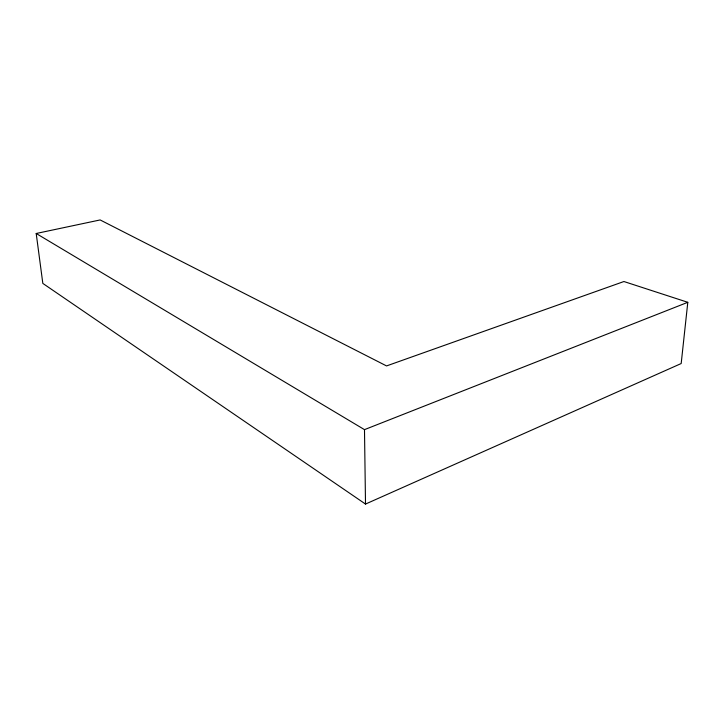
<?xml version="1.0" encoding="UTF-8"?>
<svg xmlns="http://www.w3.org/2000/svg" width="724" height="724" viewBox="0 0 724 724"><rect width="100%" height="100%" fill="white"/><g stroke="black" fill="none" stroke-linecap="round" stroke-linejoin="round"><path stroke-width="1.09" d="M687.8 302.306L681.184 363.538L365.511 504.058L42.825 283.401L36.2 233.49L100.147 219.942L386.553 365.928L623.925 281.527L687.8 302.306L364.489 429.64L36.2 233.49M364.489 429.64L365.511 504.058"/></g></svg>
